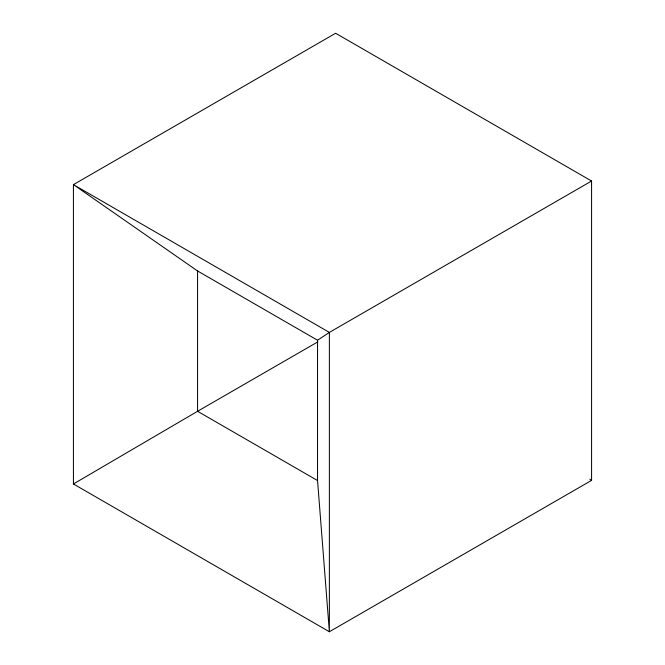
<?xml version="1.0" encoding="UTF-8"?>
<svg xmlns="http://www.w3.org/2000/svg" width="665" height="665" viewBox="0 0 665 665"><rect width="100%" height="100%" fill="white"/><g stroke="black" fill="none" stroke-linecap="round" stroke-linejoin="round"><path stroke-width="1" d="M317.546 340.239L197.572 270.979L73.424 184.629L329.375 332.409L329.375 631.75L317.546 480.554L317.546 340.239L329.375 332.409L591.576 181.021L591.576 480.371L329.375 631.75L73.424 483.979L73.424 184.629L335.625 33.25L591.576 181.021M73.424 483.979L197.572 411.286L317.837 341.86M317.546 480.554L197.572 411.286L197.572 270.979M589.88 479.182L591.576 480.371"/></g></svg>
